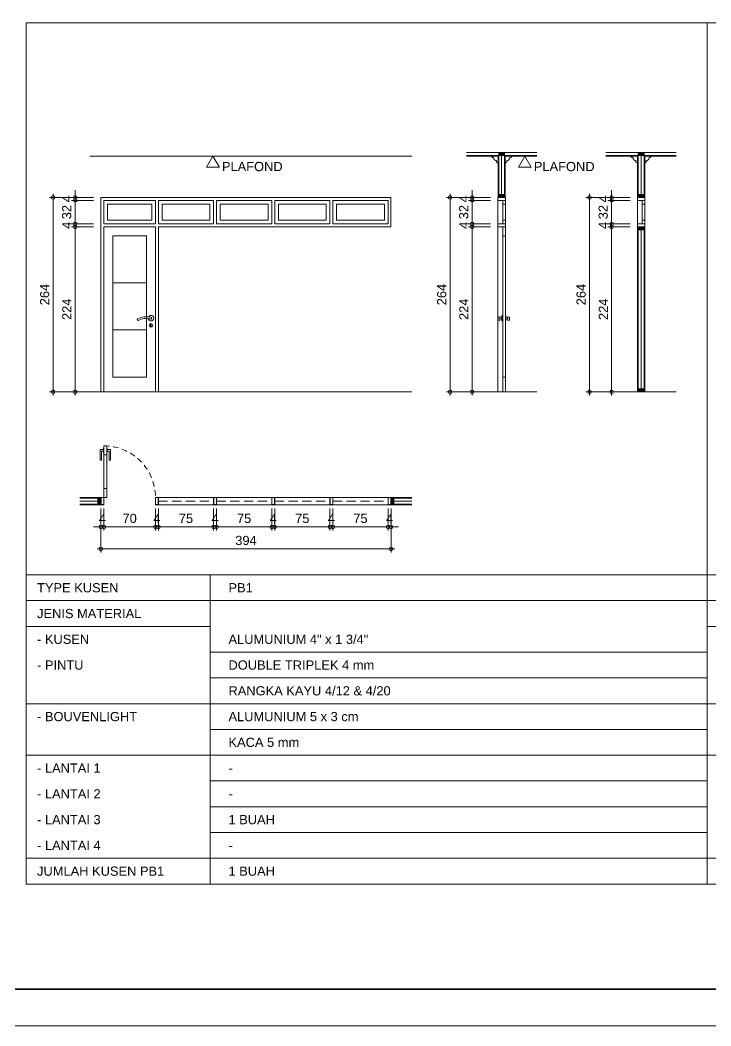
# Model space of a CAD drawing. Header units: millimetres. Extents: x -11 to 1625, y -267 to 180.
# Drawn here: x 998.24 to 1017, y -157 to -129.67 of the extents above; entities that cross this region are included whole.
import ezdxf
from ezdxf.enums import TextEntityAlignment as Align

# ---------------------------------------------------------------- set-up
doc = ezdxf.new("R2010")
doc.units = ezdxf.units.MM
doc.linetypes.add('HIDDEN', pattern=[0.375, 0.25, -0.125])
for name, color, linetype, lineweight in [('ars', 11, 'Continuous', 5), ('GRS KOP', 1, 'Continuous', 35), ('kop', 7, 'Continuous', 20), ('kus', 63, 'Continuous', 15), ('lan', 7, 'Continuous', 15), ('not', 7, 'Continuous', 20), ('PARTISI', 190, 'Continuous', 9), ('pla', 213, 'Continuous', 15), ('u', 6, 'Continuous', 20)]:
    doc.layers.add(name, color=color, linetype=linetype, lineweight=lineweight)
doc.styles.add('BARU', font='complex.shx')
doc.styles.add('S', font='SIMPLEX', dxfattribs={"width": 1.1})
doc.styles.get("Standard").update_dxf_attribs({"font": 'ARIALUNI.TTF'})
doc.dimstyles.new('SK 50', dxfattribs={"dimtxt": 0.25, "dimasz": 0.1, "dimexe": 0, "dimexo": 0, "dimgap": 0.1, "dimtad": 1, "dimdec": 0, "dimlfac": 50, "dimzin": 12, "dimdsep": 46, "dimtxsty": 'Standard', "dimblk": 'BULAT', "dimcen": 0.1, "dimclrd": 256, "dimclre": 256, "dimclrt": 256, "dimadec": 0, "dimazin": 3, "dimtfac": 1, "dimtdec": 0, "dimtofl": 0, "dimtmove": 0, "dimatfit": 3, "dimldrblk": 'BULAT', "dimfxl": 0, "dimtolj": 1, "dimtzin": 0, "dimlwd": -1, "dimlwe": -1, "dimarcsym": 0})

# ---------------------------------------------------------------- blocks, each defined once
blk = doc.blocks.new('kop')
at = {"layer": 'GRS KOP'}
blk.add_lwpolyline([(1, 54), (83, 54), (83, 1), (1, 1)], close=True, dxfattribs=at)
at = {"layer": 'kop', "color": 7}
blk.add_line((0, 0), (84, 0), dxfattribs=at)
at = {"layer": 'kop', "style": 'BARU', "flags": 4}
for p, height in [((73.8, 5.4), 0.35), ((80.303, 5.382), 0.25), ((73.8, 4.9), 0.35), ((80.303, 4.882), 0.25), ((73.8, 4.4), 0.35), ((80.303, 4.382), 0.25)]:
    blk.add_attdef('-', p, '', height=height, dxfattribs=at)
at = {"layer": 'kop', "flags": 4}
for tag, p in [('AR-00', (78.057, 2.648)), ('00', (81.238, 2.647))]:
    blk.add_attdef(tag, text='', height=0.35, dxfattribs=at).set_placement(p, align=Align.MIDDLE)
blk = doc.blocks.new('P 70')
at = {"linetype": 'HIDDEN', "ltscale": 0.3}
blk.add_lwpolyline([(-0.74, 0.1, -0.414214), (-0.04, 0.8, -1.303225)], format="xyb", dxfattribs=at)
for points in [[(-0.04, 0.8), (-0.08, 0.8), (-0.08, 0.68), (-0.04, 0.68)], [(-0.04, 0.68), (-0.08, 0.68), (-0.08, 0.22), (-0.04, 0.22)], [(-0.04, 0.1), (-0.08, 0.1), (-0.08, 0.22), (-0.04, 0.22)], [(-0.735, 0.06), (-0.74, 0.06), (-0.74, 0.061), (-0.74, 0.1), (-0.78, 0.1), (-0.78, 0), (-0.74, 0), (-0.74, 0.056), (-0.735, 0.058)], [(-0.742, 0.002), (-0.778, 0.002), (-0.778, 0.098), (-0.742, 0.098)], [(-0.045, 0.06), (-0.04, 0.06), (-0.04, 0.061), (-0.04, 0.1), (0, 0.1), (0, 0), (-0.04, 0), (-0.04, 0.056), (-0.045, 0.058)], [(-0.038, 0.002), (-0.002, 0.002), (-0.002, 0.098), (-0.038, 0.098)]]:
    blk.add_lwpolyline(points, close=True)
blk = doc.blocks.new('PEILA')
blk.add_lwpolyline([(-0.188, -0.325), (0.188, -0.325), (0, 0)], close=True)
at = {"style": 'S', "width": 1.1, "flags": 4}
blk.add_attdef('CAT', (0.265, -0.289), '', height=0.2, dxfattribs=at)
blk = doc.blocks.new('BULAT')
for p, q in [((-1, 0), (1, 0)), ((0, -1), (0, 1))]:
    blk.add_line(p, q)
blk.add_circle((0, 0), 0.5)
blk = doc.blocks.new('*D2129')
at = {"layer": 'Defpoints', "color": 0, "ltscale": 0.15}
for p in [(1000.231, -135.29), (999.731, -139.77), (1000.231, -139.77)]:
    blk.add_point(p, dxfattribs=at)
at = {"layer": 'u', "ltscale": 0.15}
for p, q in [((1000.231, -135.29), (999.731, -135.29)), ((999.731, -135.39), (999.731, -139.67)), ((1000.231, -139.77), (999.731, -139.77))]:
    blk.add_line(p, q, dxfattribs=at)
at = {"layer": 'u', "ltscale": 0.15, "xscale": 0.1, "yscale": 0.1, "zscale": 0.1}
for p, rotation in [((999.731, -135.29), 90), ((999.731, -139.77), 270)]:
    blk.add_blockref('BULAT', p, dxfattribs=dict(at, rotation=rotation))
at = {"layer": 'u', "ltscale": 0.15, "insert": (999.505, -137.53), "char_height": 0.25, "attachment_point": 5, "rotation": 90}
blk.add_mtext('\\A1;224', dxfattribs=at)
blk = doc.blocks.new('*D2130')
at = {"layer": 'Defpoints', "color": 0, "ltscale": 0.15}
for p in [(1000.231, -134.57), (999.731, -135.21), (1000.231, -135.21)]:
    blk.add_point(p, dxfattribs=at)
at = {"layer": 'u', "ltscale": 0.15}
for p, q in [((1000.231, -134.57), (999.731, -134.57)), ((999.731, -134.67), (999.731, -135.11)), ((1000.231, -135.21), (999.731, -135.21))]:
    blk.add_line(p, q, dxfattribs=at)
at = {"layer": 'u', "ltscale": 0.15, "xscale": 0.1, "yscale": 0.1, "zscale": 0.1}
for p, rotation in [((999.731, -134.57), 90), ((999.731, -135.21), 270)]:
    blk.add_blockref('BULAT', p, dxfattribs=dict(at, rotation=rotation))
at = {"layer": 'u', "ltscale": 0.15, "insert": (999.503, -134.89), "char_height": 0.25, "attachment_point": 5, "rotation": 90}
blk.add_mtext('\\A1;32', dxfattribs=at)
blk = doc.blocks.new('*D2131')
at = {"layer": 'Defpoints', "color": 0, "ltscale": 0.15}
for p in [(999.731, -134.57), (1000.231, -134.49), (1000.231, -134.57)]:
    blk.add_point(p, dxfattribs=at)
at = {"layer": 'u', "ltscale": 0.15}
for p, q in [((999.731, -134.39), (999.731, -134.29)), ((1000.231, -134.49), (999.731, -134.49)), ((1000.231, -134.57), (999.731, -134.57)), ((999.731, -134.67), (999.731, -134.77))]:
    blk.add_line(p, q, dxfattribs=at)
at = {"layer": 'u', "ltscale": 0.15, "xscale": 0.1, "yscale": 0.1, "zscale": 0.1}
for p, rotation in [((999.731, -134.49), 270), ((999.731, -134.57), 90)]:
    blk.add_blockref('BULAT', p, dxfattribs=dict(at, rotation=rotation))
at = {"layer": 'u', "ltscale": 0.15, "insert": (999.506, -134.53), "char_height": 0.25, "attachment_point": 5, "rotation": 90}
blk.add_mtext('\\A1;4', dxfattribs=at)
blk = doc.blocks.new('*D2132')
at = {"layer": 'Defpoints', "color": 0, "ltscale": 0.15}
for p in [(999.631, -134.49), (999.131, -139.77), (999.631, -139.77)]:
    blk.add_point(p, dxfattribs=at)
at = {"layer": 'u', "ltscale": 0.15}
for p, q in [((999.631, -134.49), (999.131, -134.49)), ((999.131, -134.59), (999.131, -139.67)), ((999.631, -139.77), (999.131, -139.77))]:
    blk.add_line(p, q, dxfattribs=at)
at = {"layer": 'u', "ltscale": 0.15, "xscale": 0.1, "yscale": 0.1, "zscale": 0.1}
for p, rotation in [((999.131, -134.49), 90), ((999.131, -139.77), 270)]:
    blk.add_blockref('BULAT', p, dxfattribs=dict(at, rotation=rotation))
at = {"layer": 'u', "ltscale": 0.15, "insert": (998.903, -137.13), "char_height": 0.25, "attachment_point": 5, "rotation": 90}
blk.add_mtext('\\A1;264', dxfattribs=at)
blk = doc.blocks.new('*D2133')
at = {"layer": 'Defpoints', "color": 0, "ltscale": 0.15}
for p in [(1000.231, -135.21), (999.731, -135.29), (1000.231, -135.29)]:
    blk.add_point(p, dxfattribs=at)
at = {"layer": 'u', "ltscale": 0.15}
for p, q in [((999.731, -135.11), (999.731, -135.01)), ((1000.231, -135.21), (999.731, -135.21)), ((1000.231, -135.29), (999.731, -135.29)), ((999.731, -135.39), (999.731, -135.49))]:
    blk.add_line(p, q, dxfattribs=at)
at = {"layer": 'u', "ltscale": 0.15, "xscale": 0.1, "yscale": 0.1, "zscale": 0.1}
for p, rotation in [((999.731, -135.21), 270), ((999.731, -135.29), 90)]:
    blk.add_blockref('BULAT', p, dxfattribs=dict(at, rotation=rotation))
at = {"layer": 'u', "ltscale": 0.15, "insert": (999.506, -135.25), "char_height": 0.25, "attachment_point": 5, "rotation": 90}
blk.add_mtext('\\A1;4', dxfattribs=at)
blk = doc.blocks.new('*D2134')
at = {"layer": 'Defpoints', "color": 0, "ltscale": 0.15}
for p in [(1011.017, -135.29), (1010.517, -139.77), (1011.017, -139.77)]:
    blk.add_point(p, dxfattribs=at)
at = {"layer": 'u', "ltscale": 0.15}
for p, q in [((1011.017, -135.29), (1010.517, -135.29)), ((1010.517, -135.39), (1010.517, -139.67)), ((1011.017, -139.77), (1010.517, -139.77))]:
    blk.add_line(p, q, dxfattribs=at)
at = {"layer": 'u', "ltscale": 0.15, "xscale": 0.1, "yscale": 0.1, "zscale": 0.1}
for p, rotation in [((1010.517, -135.29), 90), ((1010.517, -139.77), 270)]:
    blk.add_blockref('BULAT', p, dxfattribs=dict(at, rotation=rotation))
at = {"layer": 'u', "ltscale": 0.15, "insert": (1010.291, -137.53), "char_height": 0.25, "attachment_point": 5, "rotation": 90}
blk.add_mtext('\\A1;224', dxfattribs=at)
blk = doc.blocks.new('*D2135')
at = {"layer": 'Defpoints', "color": 0, "ltscale": 0.15}
for p in [(1011.017, -134.57), (1010.517, -135.21), (1011.017, -135.21)]:
    blk.add_point(p, dxfattribs=at)
at = {"layer": 'u', "ltscale": 0.15}
for p, q in [((1011.017, -134.57), (1010.517, -134.57)), ((1010.517, -134.67), (1010.517, -135.11)), ((1011.017, -135.21), (1010.517, -135.21))]:
    blk.add_line(p, q, dxfattribs=at)
at = {"layer": 'u', "ltscale": 0.15, "xscale": 0.1, "yscale": 0.1, "zscale": 0.1}
for p, rotation in [((1010.517, -134.57), 90), ((1010.517, -135.21), 270)]:
    blk.add_blockref('BULAT', p, dxfattribs=dict(at, rotation=rotation))
at = {"layer": 'u', "ltscale": 0.15, "insert": (1010.289, -134.89), "char_height": 0.25, "attachment_point": 5, "rotation": 90}
blk.add_mtext('\\A1;32', dxfattribs=at)
blk = doc.blocks.new('*D2136')
at = {"layer": 'Defpoints', "color": 0, "ltscale": 0.15}
for p in [(1010.517, -134.57), (1011.017, -134.49), (1011.017, -134.57)]:
    blk.add_point(p, dxfattribs=at)
at = {"layer": 'u', "ltscale": 0.15}
for p, q in [((1010.517, -134.39), (1010.517, -134.29)), ((1011.017, -134.49), (1010.517, -134.49)), ((1011.017, -134.57), (1010.517, -134.57)), ((1010.517, -134.67), (1010.517, -134.77))]:
    blk.add_line(p, q, dxfattribs=at)
at = {"layer": 'u', "ltscale": 0.15, "xscale": 0.1, "yscale": 0.1, "zscale": 0.1}
for p, rotation in [((1010.517, -134.49), 270), ((1010.517, -134.57), 90)]:
    blk.add_blockref('BULAT', p, dxfattribs=dict(at, rotation=rotation))
at = {"layer": 'u', "ltscale": 0.15, "insert": (1010.292, -134.53), "char_height": 0.25, "attachment_point": 5, "rotation": 90}
blk.add_mtext('\\A1;4', dxfattribs=at)
blk = doc.blocks.new('*D2137')
at = {"layer": 'Defpoints', "color": 0, "ltscale": 0.15}
for p in [(1010.417, -134.49), (1009.917, -139.77), (1010.417, -139.77)]:
    blk.add_point(p, dxfattribs=at)
at = {"layer": 'u', "ltscale": 0.15}
for p, q in [((1010.417, -134.49), (1009.917, -134.49)), ((1009.917, -134.59), (1009.917, -139.67)), ((1010.417, -139.77), (1009.917, -139.77))]:
    blk.add_line(p, q, dxfattribs=at)
at = {"layer": 'u', "ltscale": 0.15, "xscale": 0.1, "yscale": 0.1, "zscale": 0.1}
for p, rotation in [((1009.917, -134.49), 90), ((1009.917, -139.77), 270)]:
    blk.add_blockref('BULAT', p, dxfattribs=dict(at, rotation=rotation))
at = {"layer": 'u', "ltscale": 0.15, "insert": (1009.689, -137.13), "char_height": 0.25, "attachment_point": 5, "rotation": 90}
blk.add_mtext('\\A1;264', dxfattribs=at)
blk = doc.blocks.new('*D2138')
at = {"layer": 'Defpoints', "color": 0, "ltscale": 0.15}
for p in [(1011.017, -135.21), (1010.517, -135.29), (1011.017, -135.29)]:
    blk.add_point(p, dxfattribs=at)
at = {"layer": 'u', "ltscale": 0.15}
for p, q in [((1010.517, -135.11), (1010.517, -135.01)), ((1011.017, -135.21), (1010.517, -135.21)), ((1011.017, -135.29), (1010.517, -135.29)), ((1010.517, -135.39), (1010.517, -135.49))]:
    blk.add_line(p, q, dxfattribs=at)
at = {"layer": 'u', "ltscale": 0.15, "xscale": 0.1, "yscale": 0.1, "zscale": 0.1}
for p, rotation in [((1010.517, -135.21), 270), ((1010.517, -135.29), 90)]:
    blk.add_blockref('BULAT', p, dxfattribs=dict(at, rotation=rotation))
at = {"layer": 'u', "ltscale": 0.15, "insert": (1010.292, -135.25), "char_height": 0.25, "attachment_point": 5, "rotation": 90}
blk.add_mtext('\\A1;4', dxfattribs=at)
blk = doc.blocks.new('*D2139')
at = {"layer": 'Defpoints', "color": 0, "ltscale": 0.15}
for p in [(1014.805, -135.29), (1014.305, -139.77), (1014.805, -139.77)]:
    blk.add_point(p, dxfattribs=at)
at = {"layer": 'u', "ltscale": 0.15}
for p, q in [((1014.805, -135.29), (1014.305, -135.29)), ((1014.305, -135.39), (1014.305, -139.67)), ((1014.805, -139.77), (1014.305, -139.77))]:
    blk.add_line(p, q, dxfattribs=at)
at = {"layer": 'u', "ltscale": 0.15, "xscale": 0.1, "yscale": 0.1, "zscale": 0.1}
for p, rotation in [((1014.305, -135.29), 90), ((1014.305, -139.77), 270)]:
    blk.add_blockref('BULAT', p, dxfattribs=dict(at, rotation=rotation))
at = {"layer": 'u', "ltscale": 0.15, "insert": (1014.079, -137.53), "char_height": 0.25, "attachment_point": 5, "rotation": 90}
blk.add_mtext('\\A1;224', dxfattribs=at)
blk = doc.blocks.new('*D2140')
at = {"layer": 'Defpoints', "color": 0, "ltscale": 0.15}
for p in [(1014.805, -134.57), (1014.305, -135.21), (1014.805, -135.21)]:
    blk.add_point(p, dxfattribs=at)
at = {"layer": 'u', "ltscale": 0.15}
for p, q in [((1014.805, -134.57), (1014.305, -134.57)), ((1014.305, -134.67), (1014.305, -135.11)), ((1014.805, -135.21), (1014.305, -135.21))]:
    blk.add_line(p, q, dxfattribs=at)
at = {"layer": 'u', "ltscale": 0.15, "xscale": 0.1, "yscale": 0.1, "zscale": 0.1}
for p, rotation in [((1014.305, -134.57), 90), ((1014.305, -135.21), 270)]:
    blk.add_blockref('BULAT', p, dxfattribs=dict(at, rotation=rotation))
at = {"layer": 'u', "ltscale": 0.15, "insert": (1014.077, -134.89), "char_height": 0.25, "attachment_point": 5, "rotation": 90}
blk.add_mtext('\\A1;32', dxfattribs=at)
blk = doc.blocks.new('*D2141')
at = {"layer": 'Defpoints', "color": 0, "ltscale": 0.15}
for p in [(1014.305, -134.57), (1014.805, -134.49), (1014.805, -134.57)]:
    blk.add_point(p, dxfattribs=at)
at = {"layer": 'u', "ltscale": 0.15}
for p, q in [((1014.305, -134.39), (1014.305, -134.29)), ((1014.805, -134.49), (1014.305, -134.49)), ((1014.805, -134.57), (1014.305, -134.57)), ((1014.305, -134.67), (1014.305, -134.77))]:
    blk.add_line(p, q, dxfattribs=at)
at = {"layer": 'u', "ltscale": 0.15, "xscale": 0.1, "yscale": 0.1, "zscale": 0.1}
for p, rotation in [((1014.305, -134.49), 270), ((1014.305, -134.57), 90)]:
    blk.add_blockref('BULAT', p, dxfattribs=dict(at, rotation=rotation))
at = {"layer": 'u', "ltscale": 0.15, "insert": (1014.08, -134.53), "char_height": 0.25, "attachment_point": 5, "rotation": 90}
blk.add_mtext('\\A1;4', dxfattribs=at)
blk = doc.blocks.new('*D2142')
at = {"layer": 'Defpoints', "color": 0, "ltscale": 0.15}
for p in [(1014.205, -134.49), (1013.705, -139.77), (1014.205, -139.77)]:
    blk.add_point(p, dxfattribs=at)
at = {"layer": 'u', "ltscale": 0.15}
for p, q in [((1014.205, -134.49), (1013.705, -134.49)), ((1013.705, -134.59), (1013.705, -139.67)), ((1014.205, -139.77), (1013.705, -139.77))]:
    blk.add_line(p, q, dxfattribs=at)
at = {"layer": 'u', "ltscale": 0.15, "xscale": 0.1, "yscale": 0.1, "zscale": 0.1}
for p, rotation in [((1013.705, -134.49), 90), ((1013.705, -139.77), 270)]:
    blk.add_blockref('BULAT', p, dxfattribs=dict(at, rotation=rotation))
at = {"layer": 'u', "ltscale": 0.15, "insert": (1013.477, -137.13), "char_height": 0.25, "attachment_point": 5, "rotation": 90}
blk.add_mtext('\\A1;264', dxfattribs=at)
blk = doc.blocks.new('*D2143')
at = {"layer": 'Defpoints', "color": 0, "ltscale": 0.15}
for p in [(1014.805, -135.21), (1014.305, -135.29), (1014.805, -135.29)]:
    blk.add_point(p, dxfattribs=at)
at = {"layer": 'u', "ltscale": 0.15}
for p, q in [((1014.305, -135.11), (1014.305, -135.01)), ((1014.805, -135.21), (1014.305, -135.21)), ((1014.805, -135.29), (1014.305, -135.29)), ((1014.305, -135.39), (1014.305, -135.49))]:
    blk.add_line(p, q, dxfattribs=at)
at = {"layer": 'u', "ltscale": 0.15, "xscale": 0.1, "yscale": 0.1, "zscale": 0.1}
for p, rotation in [((1014.305, -135.21), 270), ((1014.305, -135.29), 90)]:
    blk.add_blockref('BULAT', p, dxfattribs=dict(at, rotation=rotation))
at = {"layer": 'u', "ltscale": 0.15, "insert": (1014.08, -135.25), "char_height": 0.25, "attachment_point": 5, "rotation": 90}
blk.add_mtext('\\A1;4', dxfattribs=at)
blk = doc.blocks.new('*D2144')
at = {"layer": 'Defpoints', "color": 0, "ltscale": 0.15}
for p in [(1000.511, -142.941), (1001.911, -142.941), (1001.911, -143.441)]:
    blk.add_point(p, dxfattribs=at)
at = {"layer": 'u', "ltscale": 0.15}
for p, q in [((1000.511, -142.941), (1000.511, -143.441)), ((1001.911, -142.941), (1001.911, -143.441)), ((1000.611, -143.441), (1001.811, -143.441))]:
    blk.add_line(p, q, dxfattribs=at)
at = {"layer": 'u', "ltscale": 0.15, "xscale": 0.1, "yscale": 0.1, "zscale": 0.1, "rotation": 180}
blk.add_blockref('BULAT', (1000.511, -143.441), dxfattribs=at)
at = {"layer": 'u', "ltscale": 0.15, "xscale": 0.1, "yscale": 0.1, "zscale": 0.1}
blk.add_blockref('BULAT', (1001.911, -143.441), dxfattribs=at)
at = {"layer": 'u', "ltscale": 0.15, "insert": (1001.211, -143.213), "char_height": 0.25, "attachment_point": 5}
blk.add_mtext('\\A1;70', dxfattribs=at)
blk = doc.blocks.new('*D2145')
at = {"layer": 'Defpoints', "color": 0, "ltscale": 0.15}
for p in [(1001.911, -142.941), (1001.991, -142.941), (1001.991, -143.441)]:
    blk.add_point(p, dxfattribs=at)
at = {"layer": 'u', "ltscale": 0.15}
for p, q in [((1001.911, -142.941), (1001.911, -143.441)), ((1001.991, -142.941), (1001.991, -143.441)), ((1001.811, -143.441), (1001.711, -143.441)), ((1002.091, -143.441), (1002.191, -143.441))]:
    blk.add_line(p, q, dxfattribs=at)
at = {"layer": 'u', "ltscale": 0.15, "xscale": 0.1, "yscale": 0.1, "zscale": 0.1}
blk.add_blockref('BULAT', (1001.911, -143.441), dxfattribs=at)
at = {"layer": 'u', "ltscale": 0.15, "xscale": 0.1, "yscale": 0.1, "zscale": 0.1, "rotation": 180}
blk.add_blockref('BULAT', (1001.991, -143.441), dxfattribs=at)
at = {"layer": 'u', "ltscale": 0.15, "insert": (1001.951, -143.216), "char_height": 0.25, "attachment_point": 5}
blk.add_mtext('\\A1;4', dxfattribs=at)
blk = doc.blocks.new('*D2146')
at = {"layer": 'Defpoints', "color": 0, "ltscale": 0.15}
for p in [(1000.431, -142.941), (1000.511, -142.941), (1000.511, -143.441)]:
    blk.add_point(p, dxfattribs=at)
at = {"layer": 'u', "ltscale": 0.15}
for p, q in [((1000.431, -142.941), (1000.431, -143.441)), ((1000.511, -142.941), (1000.511, -143.441)), ((1000.331, -143.441), (1000.231, -143.441)), ((1000.611, -143.441), (1000.711, -143.441))]:
    blk.add_line(p, q, dxfattribs=at)
at = {"layer": 'u', "ltscale": 0.15, "xscale": 0.1, "yscale": 0.1, "zscale": 0.1}
blk.add_blockref('BULAT', (1000.431, -143.441), dxfattribs=at)
at = {"layer": 'u', "ltscale": 0.15, "xscale": 0.1, "yscale": 0.1, "zscale": 0.1, "rotation": 180}
blk.add_blockref('BULAT', (1000.511, -143.441), dxfattribs=at)
at = {"layer": 'u', "ltscale": 0.15, "insert": (1000.471, -143.216), "char_height": 0.25, "attachment_point": 5}
blk.add_mtext('\\A1;4', dxfattribs=at)
blk = doc.blocks.new('*D2147')
at = {"layer": 'Defpoints', "color": 0, "ltscale": 0.15}
for p in [(1001.991, -142.941), (1003.491, -142.941), (1003.491, -143.441)]:
    blk.add_point(p, dxfattribs=at)
at = {"layer": 'u', "ltscale": 0.15}
for p, q in [((1001.991, -142.941), (1001.991, -143.441)), ((1003.491, -142.941), (1003.491, -143.441)), ((1002.091, -143.441), (1003.391, -143.441))]:
    blk.add_line(p, q, dxfattribs=at)
at = {"layer": 'u', "ltscale": 0.15, "xscale": 0.1, "yscale": 0.1, "zscale": 0.1, "rotation": 180}
blk.add_blockref('BULAT', (1001.991, -143.441), dxfattribs=at)
at = {"layer": 'u', "ltscale": 0.15, "xscale": 0.1, "yscale": 0.1, "zscale": 0.1}
blk.add_blockref('BULAT', (1003.491, -143.441), dxfattribs=at)
at = {"layer": 'u', "ltscale": 0.15, "insert": (1002.741, -143.214), "char_height": 0.25, "attachment_point": 5}
blk.add_mtext('\\A1;75', dxfattribs=at)
blk = doc.blocks.new('*D2148')
at = {"layer": 'Defpoints', "color": 0, "ltscale": 0.15}
for p in [(1003.491, -142.941), (1003.571, -142.941), (1003.571, -143.441)]:
    blk.add_point(p, dxfattribs=at)
at = {"layer": 'u', "ltscale": 0.15}
for p, q in [((1003.491, -142.941), (1003.491, -143.441)), ((1003.571, -142.941), (1003.571, -143.441)), ((1003.391, -143.441), (1003.291, -143.441)), ((1003.671, -143.441), (1003.771, -143.441))]:
    blk.add_line(p, q, dxfattribs=at)
at = {"layer": 'u', "ltscale": 0.15, "xscale": 0.1, "yscale": 0.1, "zscale": 0.1}
blk.add_blockref('BULAT', (1003.491, -143.441), dxfattribs=at)
at = {"layer": 'u', "ltscale": 0.15, "xscale": 0.1, "yscale": 0.1, "zscale": 0.1, "rotation": 180}
blk.add_blockref('BULAT', (1003.571, -143.441), dxfattribs=at)
at = {"layer": 'u', "ltscale": 0.15, "insert": (1003.531, -143.216), "char_height": 0.25, "attachment_point": 5}
blk.add_mtext('\\A1;4', dxfattribs=at)
blk = doc.blocks.new('*D2149')
at = {"layer": 'Defpoints', "color": 0, "ltscale": 0.15}
for p in [(1003.571, -142.941), (1005.071, -142.941), (1005.071, -143.441)]:
    blk.add_point(p, dxfattribs=at)
at = {"layer": 'u', "ltscale": 0.15}
for p, q in [((1003.571, -142.941), (1003.571, -143.441)), ((1005.071, -142.941), (1005.071, -143.441)), ((1003.671, -143.441), (1004.971, -143.441))]:
    blk.add_line(p, q, dxfattribs=at)
at = {"layer": 'u', "ltscale": 0.15, "xscale": 0.1, "yscale": 0.1, "zscale": 0.1, "rotation": 180}
blk.add_blockref('BULAT', (1003.571, -143.441), dxfattribs=at)
at = {"layer": 'u', "ltscale": 0.15, "xscale": 0.1, "yscale": 0.1, "zscale": 0.1}
blk.add_blockref('BULAT', (1005.071, -143.441), dxfattribs=at)
at = {"layer": 'u', "ltscale": 0.15, "insert": (1004.321, -143.214), "char_height": 0.25, "attachment_point": 5}
blk.add_mtext('\\A1;75', dxfattribs=at)
blk = doc.blocks.new('*D2150')
at = {"layer": 'Defpoints', "color": 0, "ltscale": 0.15}
for p in [(1005.071, -142.941), (1005.151, -142.941), (1005.151, -143.441)]:
    blk.add_point(p, dxfattribs=at)
at = {"layer": 'u', "ltscale": 0.15}
for p, q in [((1005.071, -142.941), (1005.071, -143.441)), ((1005.151, -142.941), (1005.151, -143.441)), ((1004.971, -143.441), (1004.871, -143.441)), ((1005.251, -143.441), (1005.351, -143.441))]:
    blk.add_line(p, q, dxfattribs=at)
at = {"layer": 'u', "ltscale": 0.15, "xscale": 0.1, "yscale": 0.1, "zscale": 0.1}
blk.add_blockref('BULAT', (1005.071, -143.441), dxfattribs=at)
at = {"layer": 'u', "ltscale": 0.15, "xscale": 0.1, "yscale": 0.1, "zscale": 0.1, "rotation": 180}
blk.add_blockref('BULAT', (1005.151, -143.441), dxfattribs=at)
at = {"layer": 'u', "ltscale": 0.15, "insert": (1005.111, -143.216), "char_height": 0.25, "attachment_point": 5}
blk.add_mtext('\\A1;4', dxfattribs=at)
blk = doc.blocks.new('*D2151')
at = {"layer": 'Defpoints', "color": 0, "ltscale": 0.15}
for p in [(1005.151, -142.941), (1006.651, -142.941), (1006.651, -143.441)]:
    blk.add_point(p, dxfattribs=at)
at = {"layer": 'u', "ltscale": 0.15}
for p, q in [((1005.151, -142.941), (1005.151, -143.441)), ((1006.651, -142.941), (1006.651, -143.441)), ((1005.251, -143.441), (1006.551, -143.441))]:
    blk.add_line(p, q, dxfattribs=at)
at = {"layer": 'u', "ltscale": 0.15, "xscale": 0.1, "yscale": 0.1, "zscale": 0.1, "rotation": 180}
blk.add_blockref('BULAT', (1005.151, -143.441), dxfattribs=at)
at = {"layer": 'u', "ltscale": 0.15, "xscale": 0.1, "yscale": 0.1, "zscale": 0.1}
blk.add_blockref('BULAT', (1006.651, -143.441), dxfattribs=at)
at = {"layer": 'u', "ltscale": 0.15, "insert": (1005.901, -143.214), "char_height": 0.25, "attachment_point": 5}
blk.add_mtext('\\A1;75', dxfattribs=at)
blk = doc.blocks.new('*D2152')
at = {"layer": 'Defpoints', "color": 0, "ltscale": 0.15}
for p in [(1006.651, -142.941), (1006.731, -142.941), (1006.731, -143.441)]:
    blk.add_point(p, dxfattribs=at)
at = {"layer": 'u', "ltscale": 0.15}
for p, q in [((1006.651, -142.941), (1006.651, -143.441)), ((1006.731, -142.941), (1006.731, -143.441)), ((1006.551, -143.441), (1006.451, -143.441)), ((1006.831, -143.441), (1006.931, -143.441))]:
    blk.add_line(p, q, dxfattribs=at)
at = {"layer": 'u', "ltscale": 0.15, "xscale": 0.1, "yscale": 0.1, "zscale": 0.1}
blk.add_blockref('BULAT', (1006.651, -143.441), dxfattribs=at)
at = {"layer": 'u', "ltscale": 0.15, "xscale": 0.1, "yscale": 0.1, "zscale": 0.1, "rotation": 180}
blk.add_blockref('BULAT', (1006.731, -143.441), dxfattribs=at)
at = {"layer": 'u', "ltscale": 0.15, "insert": (1006.691, -143.216), "char_height": 0.25, "attachment_point": 5}
blk.add_mtext('\\A1;4', dxfattribs=at)
blk = doc.blocks.new('*D2153')
at = {"layer": 'Defpoints', "color": 0, "ltscale": 0.15}
for p in [(1006.731, -142.941), (1008.231, -142.941), (1008.231, -143.441)]:
    blk.add_point(p, dxfattribs=at)
at = {"layer": 'u', "ltscale": 0.15}
for p, q in [((1006.731, -142.941), (1006.731, -143.441)), ((1008.231, -142.941), (1008.231, -143.441)), ((1006.831, -143.441), (1008.131, -143.441))]:
    blk.add_line(p, q, dxfattribs=at)
at = {"layer": 'u', "ltscale": 0.15, "xscale": 0.1, "yscale": 0.1, "zscale": 0.1, "rotation": 180}
blk.add_blockref('BULAT', (1006.731, -143.441), dxfattribs=at)
at = {"layer": 'u', "ltscale": 0.15, "xscale": 0.1, "yscale": 0.1, "zscale": 0.1}
blk.add_blockref('BULAT', (1008.231, -143.441), dxfattribs=at)
at = {"layer": 'u', "ltscale": 0.15, "insert": (1007.481, -143.214), "char_height": 0.25, "attachment_point": 5}
blk.add_mtext('\\A1;75', dxfattribs=at)
blk = doc.blocks.new('*D2154')
at = {"layer": 'Defpoints', "color": 0, "ltscale": 0.15}
for p in [(1008.231, -142.941), (1008.311, -142.941), (1008.311, -143.441)]:
    blk.add_point(p, dxfattribs=at)
at = {"layer": 'u', "ltscale": 0.15}
for p, q in [((1008.231, -142.941), (1008.231, -143.441)), ((1008.311, -142.941), (1008.311, -143.441)), ((1008.131, -143.441), (1008.031, -143.441)), ((1008.411, -143.441), (1008.511, -143.441))]:
    blk.add_line(p, q, dxfattribs=at)
at = {"layer": 'u', "ltscale": 0.15, "xscale": 0.1, "yscale": 0.1, "zscale": 0.1}
blk.add_blockref('BULAT', (1008.231, -143.441), dxfattribs=at)
at = {"layer": 'u', "ltscale": 0.15, "xscale": 0.1, "yscale": 0.1, "zscale": 0.1, "rotation": 180}
blk.add_blockref('BULAT', (1008.311, -143.441), dxfattribs=at)
at = {"layer": 'u', "ltscale": 0.15, "insert": (1008.271, -143.216), "char_height": 0.25, "attachment_point": 5}
blk.add_mtext('\\A1;4', dxfattribs=at)
blk = doc.blocks.new('*D2155')
at = {"layer": 'Defpoints', "color": 0, "ltscale": 0.15}
for p in [(1000.431, -143.541), (1008.311, -143.541), (1008.311, -144.041)]:
    blk.add_point(p, dxfattribs=at)
at = {"layer": 'u', "ltscale": 0.15}
for p, q in [((1000.431, -143.541), (1000.431, -144.041)), ((1008.311, -143.541), (1008.311, -144.041)), ((1000.531, -144.041), (1008.211, -144.041))]:
    blk.add_line(p, q, dxfattribs=at)
at = {"layer": 'u', "ltscale": 0.15, "xscale": 0.1, "yscale": 0.1, "zscale": 0.1, "rotation": 180}
blk.add_blockref('BULAT', (1000.431, -144.041), dxfattribs=at)
at = {"layer": 'u', "ltscale": 0.15, "xscale": 0.1, "yscale": 0.1, "zscale": 0.1}
blk.add_blockref('BULAT', (1008.311, -144.041), dxfattribs=at)
at = {"layer": 'u', "ltscale": 0.15, "insert": (1004.371, -143.813), "char_height": 0.25, "attachment_point": 5}
blk.add_mtext('\\A1;394', dxfattribs=at)

msp = doc.modelspace()

# ---------------------------------------------------------------- linework, layer by layer
at = {"layer": 'ars'}
for p, q in [((1011.2370598, -133.3498056), (1011.3170598, -133.2698056)), ((1011.2370598, -133.2698056), (1011.3170598, -133.3498056)), ((1011.3170598, -133.2698056), (1011.3970598, -133.3498056)), ((1011.3170598, -133.3498056), (1011.3970598, -133.2698056)), ((1015.0246102, -133.3498056), (1015.1046102, -133.2698056)), ((1015.0246102, -133.2698056), (1015.1046102, -133.3498056)), ((1015.1046102, -133.2698056), (1015.1846102, -133.3498056)), ((1015.1046102, -133.3498056), (1015.1846102, -133.2698056)), ((1010.3634619, -133.3698056), (1011.2190598, -133.3698056)), ((1011.2190598, -134.4898056), (1011.2190598, -133.3698056)), ((1011.4150598, -134.4898056), (1011.4150598, -133.3698056)), ((1012.2706576, -133.3698056), (1011.4150598, -133.3698056)), ((1014.1510124, -133.3698056), (1015.0066102, -133.3698056)), ((1015.0066102, -134.4898056), (1015.0066102, -133.3698056)), ((1015.2026102, -134.4898056), (1015.2026102, -133.3698056)), ((1016.0582081, -133.3698056), (1015.2026102, -133.3698056)), ((1011.2370598, -134.4898056), (1011.3170598, -134.4098056)), ((1011.2370598, -134.4098056), (1011.3170598, -134.4898056)), ((1011.3170598, -134.4098056), (1011.3970598, -134.4898056)), ((1011.3170598, -134.4898056), (1011.3970598, -134.4098056)), ((1015.0246102, -134.4898056), (1015.1046102, -134.4098056)), ((1015.0246102, -134.4098056), (1015.1046102, -134.4898056)), ((1015.1046102, -134.4098056), (1015.1846102, -134.4898056)), ((1015.1046102, -134.4898056), (1015.1846102, -134.4098056)), ((1015.0066102, -139.7698056), (1015.0066102, -135.2898056)), ((1015.0246102, -135.3698056), (1015.1046102, -135.2898056)), ((1015.0246102, -135.2898056), (1015.1046102, -135.3698056)), ((1015.1046102, -135.2898056), (1015.1846102, -135.3698056)), ((1015.1046102, -135.3698056), (1015.1846102, -135.2898056)), ((1015.2026102, -139.7698056), (1015.2026102, -135.2898056)), ((1015.0246102, -139.6898056), (1015.1046102, -139.7698056)), ((1015.0246102, -139.7698056), (1015.1046102, -139.6898056)), ((1015.1046102, -139.7698056), (1015.1846102, -139.6898056)), ((1015.1046102, -139.6898056), (1015.1846102, -139.7698056)), ((999.8606628, -142.6432283), (1000.4306628, -142.6432283)), ((1008.8806628, -142.6432283), (1008.3106628, -142.6432283)), ((999.8606628, -142.8392283), (1000.4306628, -142.8392283)), ((1000.4306628, -142.6612283), (1000.3506628, -142.7412283)), ((1000.3506628, -142.6612283), (1000.4306628, -142.7412283)), ((1000.3506628, -142.7412283), (1000.4306628, -142.8212283)), ((1000.4306628, -142.7412283), (1000.3506628, -142.8212283)), ((1008.3106628, -142.6612283), (1008.3906628, -142.7412283)), ((1008.3906628, -142.6612283), (1008.3106628, -142.7412283)), ((1008.3906628, -142.7412283), (1008.3106628, -142.8212283)), ((1008.3106628, -142.7412283), (1008.3906628, -142.8212283)), ((1008.8806628, -142.8392283), (1008.3106628, -142.8392283))]:
    msp.add_line(p, q, dxfattribs=at)
for points in [[(1011.3370598, -137.6948056), (1011.3255561, -137.6948056), (1011.3255561, -137.8448056), (1011.3370598, -137.8448056)], [(1011.4170598, -137.6948056), (1011.4285634, -137.6948056), (1011.4285634, -137.8448056), (1011.4170598, -137.8448056)], [(1000.5106628, -141.4174783), (1000.5020351, -141.4174783), (1000.5020351, -141.3049783), (1000.5106628, -141.3049783)], [(1000.5906628, -141.4174783), (1000.5992905, -141.4174783), (1000.5992905, -141.3049783), (1000.5906628, -141.3049783)]]:
    msp.add_lwpolyline(points, close=True, dxfattribs=at)
for points in [[(1011.2214432, -137.7402794), (1011.2214432, -137.823843)], [(1011.2714432, -137.7402794), (1011.2714432, -137.823843)], [(1011.2783322, -137.7463331), (1011.2714432, -137.7463331)], [(1011.2783322, -137.793278), (1011.2714432, -137.793278)], [(1011.4757874, -137.7463331), (1011.4826763, -137.7463331)], [(1011.4757874, -137.793278), (1011.4826763, -137.793278)], [(1011.4826763, -137.7402794), (1011.4826763, -137.823843)], [(1011.5326763, -137.7402794), (1011.5326763, -137.823843)], [(1000.4082851, -141.3577334), (1000.4082851, -141.6336671)], [(1000.4666171, -141.3429667), (1000.4239504, -141.3429667)], [(1000.4457851, -141.3895462), (1000.4457851, -141.6336671)], [(1000.4782912, -141.3804667), (1000.4545472, -141.3804667)], [(1000.6230344, -141.3804667), (1000.6467783, -141.3804667)], [(1000.6347085, -141.3429667), (1000.6773752, -141.3429667)], [(1000.6555405, -141.3895462), (1000.6555405, -141.6336671)], [(1000.6930405, -141.3577334), (1000.6930405, -141.6336671)]]:
    msp.add_lwpolyline(points, dxfattribs=at)
for radius in [0.05, 0.025]:
    msp.add_circle((1001.7906628, -137.9698056), radius, dxfattribs=at)
for centre, radius, start, end in [((1001.7906628, -137.7698056), 0.075, 189.64596199, 151.17059199), ((1001.4427458, -137.8049165), 0.0266789, 136.51723334, 275.64752154), ((1001.6656628, -138.2814872), 0.5510465, 76.88883355, 116.08237744), ((1001.6689306, -138.2926738), 0.5125345, 77.52780495, 115.86066295), ((1001.7906628, -137.7698056), 0.025, 243.78816417, 90), ((1011.2464432, -137.7702638), 0.0390393, 50.17975461, 129.82024539), ((1011.2464432, -137.7938586), 0.0390393, 230.17975461, 309.82024539), ((1011.2759159, -137.5970464), 0.1493062, 269.07273269, 289.4189203), ((1011.2759159, -137.9425647), 0.1493062, 70.5810797, 90.92726731), ((1011.4782036, -137.5970464), 0.1493062, 250.5810797, 270.92726731), ((1011.4782036, -137.9425647), 0.1493062, 89.07273269, 109.4189203), ((1011.5076763, -137.7702638), 0.0390393, 50.17975461, 129.82024539), ((1011.5076763, -137.7938586), 0.0390393, 230.17975461, 309.82024539), ((1000.4426758, -141.3785243), 0.0401868, 117.77227098, 148.84496718), ((1000.4591977, -141.3937224), 0.0140478, 109.33238929, 162.70547421), ((1000.4648049, -141.2310018), 0.1119796, 269.07273269, 289.4189203), ((1000.4684689, -141.4789229), 0.0989449, 70.1693486, 84.30285984), ((1000.6365207, -141.2310018), 0.1119796, 250.5810797, 270.92726731), ((1000.6328567, -141.4789229), 0.0989449, 95.69714016, 109.8306514), ((1000.6421278, -141.3937224), 0.0140478, 17.29452579, 70.66761071), ((1000.6586498, -141.3785243), 0.0401868, 31.15503282, 62.22772902), ((1000.4270351, -141.6097359), 0.0304017, 231.92142877, 308.07857123), ((1000.6742905, -141.6097359), 0.0304017, 231.92142877, 308.07857123)]:
    msp.add_arc(centre, radius, start, end, dxfattribs=at)
at = {"layer": 'kus'}
for p, q in [((1000.4306628, -139.7698056), (1000.4306628, -134.4898056)), ((1008.3106628, -134.4898056), (1000.4306628, -134.4898056)), ((1001.9906628, -135.2098056), (1001.9906628, -134.5698056)), ((1003.4906628, -134.5698056), (1001.9906628, -134.5698056)), ((1003.4906628, -135.2098056), (1003.4906628, -134.5698056)), ((1003.5706628, -135.2098056), (1003.5706628, -134.5698056)), ((1005.0706628, -134.5698056), (1003.5706628, -134.5698056)), ((1005.0706628, -135.2098056), (1005.0706628, -134.5698056)), ((1005.1506628, -135.2098056), (1005.1506628, -134.5698056)), ((1006.6506628, -134.5698056), (1005.1506628, -134.5698056)), ((1006.6506628, -135.2098056), (1006.6506628, -134.5698056)), ((1008.3106628, -135.2898056), (1008.3106628, -134.4898056)), ((1011.4170598, -134.4898056), (1011.2170598, -134.4898056)), ((1011.2170598, -134.4898056), (1011.2170598, -139.7698056)), ((1011.4170598, -134.5698056), (1011.2170598, -134.5698056)), ((1011.3470598, -134.5698056), (1011.3470598, -135.2098056)), ((1011.3470598, -134.6698056), (1011.4170598, -134.6698056)), ((1011.4170598, -134.4898056), (1011.4170598, -139.7698056)), ((1015.2046102, -134.4898056), (1015.0046102, -134.4898056)), ((1015.0046102, -134.4898056), (1015.0046102, -135.2898056)), ((1015.2046102, -134.5698056), (1015.0046102, -134.5698056)), ((1015.1346102, -134.5698056), (1015.1346102, -135.2098056)), ((1015.1346102, -134.6698056), (1015.2046102, -134.6698056)), ((1015.2046102, -134.4898056), (1015.2046102, -135.2898056)), ((1003.4906628, -135.2098056), (1001.9906628, -135.2098056)), ((1005.0706628, -135.2098056), (1003.5706628, -135.2098056)), ((1006.6506628, -135.2098056), (1005.1506628, -135.2098056)), ((1011.4170598, -135.2098056), (1011.2170598, -135.2098056)), ((1011.3470598, -135.1098056), (1011.4170598, -135.1098056)), ((1015.2046102, -135.2098056), (1015.0046102, -135.2098056)), ((1015.1346102, -135.1098056), (1015.2046102, -135.1098056)), ((1000.5106628, -139.7698056), (1000.5106628, -135.2898056)), ((1001.9106628, -135.2898056), (1000.5106628, -135.2898056)), ((1000.7506628, -139.3698056), (1000.7506628, -135.5298056)), ((1001.6706628, -135.5298056), (1000.7506628, -135.5298056)), ((1001.6706628, -139.3698056), (1001.6706628, -135.5298056)), ((1001.9106628, -139.7698056), (1001.9106628, -135.2898056)), ((1001.9906628, -139.7698056), (1001.9906628, -135.2898056)), ((1008.3106628, -135.2898056), (1001.9906628, -135.2898056)), ((1011.4170598, -135.2898056), (1011.2170598, -135.2898056)), ((1011.3470598, -135.2898056), (1011.3470598, -139.7698056)), ((1011.4170598, -135.5298056), (1011.3470598, -135.5298056)), ((1015.2046102, -135.2898056), (1015.0046102, -135.2898056)), ((1001.6706628, -136.8098056), (1000.7506628, -136.8098056)), ((1000.7506628, -138.0898056), (1001.6706628, -138.0898056)), ((1000.7506628, -139.3698056), (1001.6706628, -139.3698056)), ((1011.3470598, -139.3698056), (1011.4170598, -139.3698056)), ((1001.9906628, -142.6412283), (1003.4906628, -142.6412283)), ((1003.5706628, -142.6412283), (1005.0706628, -142.6412283)), ((1005.1506628, -142.6412283), (1006.6506628, -142.6412283)), ((1006.7306628, -142.6412283), (1008.2306628, -142.6412283)), ((1001.9906628, -142.8412283), (1003.4906628, -142.8412283)), ((1003.5706628, -142.8412283), (1005.0706628, -142.8412283)), ((1005.1506628, -142.8412283), (1006.6506628, -142.8412283)), ((1006.7306628, -142.8412283), (1008.2306628, -142.8412283))]:
    msp.add_line(p, q, dxfattribs=at)
at = {"layer": 'kus', "linetype": 'HIDDEN'}
for p, q in [((1001.9906628, -142.7412283), (1003.4906628, -142.7412283)), ((1003.5706628, -142.7412283), (1005.0706628, -142.7412283)), ((1005.1506628, -142.7412283), (1006.6506628, -142.7412283)), ((1006.7306628, -142.7412283), (1008.2306628, -142.7412283))]:
    msp.add_line(p, q, dxfattribs=at)
at = {"layer": 'kus'}
for points in [[(1001.9106628, -134.5698056), (1001.9106628, -135.2098056), (1000.5106628, -135.2098056), (1000.5106628, -134.5698056)], [(1001.8106628, -134.6698056), (1001.8106628, -135.1098056), (1000.6106628, -135.1098056), (1000.6106628, -134.6698056)], [(1003.3906628, -134.6698056), (1003.3906628, -135.1098056), (1002.0906628, -135.1098056), (1002.0906628, -134.6698056)], [(1004.9706628, -134.6698056), (1004.9706628, -135.1098056), (1003.6706628, -135.1098056), (1003.6706628, -134.6698056)], [(1006.5506628, -134.6698056), (1006.5506628, -135.1098056), (1005.2506628, -135.1098056), (1005.2506628, -134.6698056)], [(1008.2306628, -134.5698056), (1008.2306628, -135.2098056), (1006.7306628, -135.2098056), (1006.7306628, -134.5698056)], [(1008.1306628, -134.6698056), (1008.1306628, -135.1098056), (1006.8306628, -135.1098056), (1006.8306628, -134.6698056)], [(1003.5706628, -142.8412283), (1003.4906628, -142.8412283), (1003.4906628, -142.6412283), (1003.5706628, -142.6412283)], [(1003.5666628, -142.8372283), (1003.4946628, -142.8372283), (1003.4946628, -142.6452283), (1003.5666628, -142.6452283)], [(1005.1506628, -142.8412283), (1005.0706628, -142.8412283), (1005.0706628, -142.6412283), (1005.1506628, -142.6412283)], [(1005.1466628, -142.8372283), (1005.0746628, -142.8372283), (1005.0746628, -142.6452283), (1005.1466628, -142.6452283)], [(1006.7306628, -142.8412283), (1006.6506628, -142.8412283), (1006.6506628, -142.6412283), (1006.7306628, -142.6412283)], [(1006.7266628, -142.8372283), (1006.6546628, -142.8372283), (1006.6546628, -142.6452283), (1006.7266628, -142.6452283)], [(1008.3106628, -142.8412283), (1008.2306628, -142.8412283), (1008.2306628, -142.6412283), (1008.3106628, -142.6412283)], [(1008.3066628, -142.8372283), (1008.2346628, -142.8372283), (1008.2346628, -142.6452283), (1008.3066628, -142.6452283)]]:
    msp.add_lwpolyline(points, close=True, dxfattribs=at)
at = {"layer": 'lan'}
for p, q in [((1063.3957723, -129.7457819), (998.3957723, -129.7457819)), ((998.3957723, -153.1457819), (998.3957723, -129.7457819)), ((1016.8957723, -153.1457819), (1016.8957723, -129.7457819)), ((1000.1306628, -133.3698056), (1008.8806628, -133.3698056)), ((1000.1306628, -139.7698056), (1008.8806628, -139.7698056)), ((1010.3634619, -139.7698056), (1012.2706576, -139.7698056)), ((1014.1510124, -139.7698056), (1016.0582081, -139.7698056)), ((1063.3957723, -144.7457819), (998.3957723, -144.7457819)), ((1003.3957723, -153.1457819), (1003.3957723, -144.7457819)), ((1016.8957723, -145.4457819), (998.3957723, -145.4457819)), ((1033.3957723, -145.4457819), (1016.8957723, -145.4457819)), ((1003.3957723, -146.1457819), (998.3957723, -146.1457819)), ((1021.8957723, -146.1457819), (1016.8957723, -146.1457819)), ((1016.8957723, -146.8457819), (1003.3957723, -146.8457819)), ((1016.8957723, -147.5457819), (1003.3957723, -147.5457819)), ((1016.8957723, -148.2457819), (998.3957723, -148.2457819)), ((1033.3957723, -148.2457819), (1016.8957723, -148.2457819)), ((1016.8957723, -148.9457819), (1003.3957723, -148.9457819)), ((1016.8957723, -149.6457819), (998.3957723, -149.6457819)), ((1033.3957723, -149.6457819), (1016.8957723, -149.6457819)), ((1016.8957723, -150.3457819), (1003.3957723, -150.3457819)), ((1016.8957723, -151.0457819), (1003.3957723, -151.0457819)), ((1016.8957723, -151.7457819), (1003.3957723, -151.7457819)), ((1016.8957723, -152.4457819), (998.3957723, -152.4457819)), ((1033.3957723, -152.4457819), (1016.8957723, -152.4457819)), ((1063.3957723, -153.1457819), (998.3957723, -153.1457819))]:
    msp.add_line(p, q, dxfattribs=at)
for points in [[(1011.0590598, -133.4098056), (1011.0590598, -133.3898056), (1011.0390598, -133.3898056), (1011.0390598, -133.3698056), (1011.2190598, -133.3698056), (1011.2190598, -133.5498056), (1011.1990598, -133.5498056), (1011.1990598, -133.5298056), (1011.1790598, -133.5298056), (1011.1790598, -133.4898056, -0.4142135624), (1011.0990598, -133.4098056)], [(1011.5750598, -133.4098056), (1011.5750598, -133.3898056), (1011.5950598, -133.3898056), (1011.5950598, -133.3698056), (1011.4150598, -133.3698056), (1011.4150598, -133.5498056), (1011.4350598, -133.5498056), (1011.4350598, -133.5298056), (1011.4550598, -133.5298056), (1011.4550598, -133.4898056, 0.4142135624), (1011.5350598, -133.4098056)], [(1014.8466102, -133.4098056), (1014.8466102, -133.3898056), (1014.8266102, -133.3898056), (1014.8266102, -133.3698056), (1015.0066102, -133.3698056), (1015.0066102, -133.5498056), (1014.9866102, -133.5498056), (1014.9866102, -133.5298056), (1014.9666102, -133.5298056), (1014.9666102, -133.4898056, -0.4142135624), (1014.8866102, -133.4098056)], [(1015.3626102, -133.4098056), (1015.3626102, -133.3898056), (1015.3826102, -133.3898056), (1015.3826102, -133.3698056), (1015.2026102, -133.3698056), (1015.2026102, -133.5498056), (1015.2226102, -133.5498056), (1015.2226102, -133.5298056), (1015.2426102, -133.5298056), (1015.2426102, -133.4898056, 0.4142135624), (1015.3226102, -133.4098056)]]:
    msp.add_lwpolyline(points, format="xyb", close=True, dxfattribs=at)
at = {"layer": 'PARTISI'}
for p, q in [((1011.2370598, -134.4898056), (1011.2370598, -133.2698056)), ((1011.2370598, -133.2698056), (1011.3970598, -133.2698056)), ((1011.2370598, -133.3498056), (1011.3970598, -133.3498056)), ((1011.3170598, -134.4898056), (1011.3170598, -133.2698056)), ((1011.3970598, -134.4898056), (1011.3970598, -133.2698056)), ((1015.0246102, -134.4898056), (1015.0246102, -133.2698056)), ((1015.0246102, -133.2698056), (1015.1846102, -133.2698056)), ((1015.0246102, -133.3498056), (1015.1846102, -133.3498056)), ((1015.1046102, -134.4898056), (1015.1046102, -133.2698056)), ((1015.1846102, -134.4898056), (1015.1846102, -133.2698056)), ((1011.2370598, -134.4098056), (1011.3970598, -134.4098056)), ((1015.0246102, -134.4098056), (1015.1846102, -134.4098056)), ((1015.0246102, -139.7698056), (1015.0246102, -135.2898056)), ((1015.0246102, -135.3698056), (1015.1846102, -135.3698056)), ((1015.1046102, -139.7698056), (1015.1046102, -135.2898056)), ((1015.1846102, -139.7698056), (1015.1846102, -135.2898056)), ((1015.0246102, -139.6898056), (1015.1846102, -139.6898056)), ((999.8606628, -142.6612283), (1000.4306628, -142.6612283)), ((1000.4306628, -142.7412283), (999.8606628, -142.7412283)), ((999.8606628, -142.8212283), (1000.4306628, -142.8212283)), ((1000.3506628, -142.6612283), (1000.3506628, -142.8212283)), ((1008.8806628, -142.6612283), (1008.3106628, -142.6612283)), ((1008.3106628, -142.7412283), (1008.8806628, -142.7412283)), ((1008.8806628, -142.8212283), (1008.3106628, -142.8212283)), ((1008.3906628, -142.6612283), (1008.3906628, -142.8212283))]:
    msp.add_line(p, q, dxfattribs=at)
at = {"layer": 'pla'}
for p, q in [((1010.3634619, -133.2698056), (1011.2370598, -133.2698056)), ((1010.3634619, -133.3498056), (1011.2370598, -133.3498056)), ((1012.2706576, -133.2698056), (1011.3970598, -133.2698056)), ((1012.2706576, -133.3498056), (1011.3970598, -133.3498056)), ((1014.1510124, -133.2698056), (1015.0246102, -133.2698056)), ((1014.1510124, -133.3498056), (1015.0246102, -133.3498056)), ((1016.0582081, -133.2698056), (1015.1846102, -133.2698056)), ((1016.0582081, -133.3498056), (1015.1846102, -133.3498056))]:
    msp.add_line(p, q, dxfattribs=at)

# ---------------------------------------------------------------- block references
at = {"layer": 'kop'}
msp.add_blockref('kop', (995.2141622, -157), dxfattribs=at)
at = {"layer": 'kus', "linetype": 'HIDDEN', "xscale": -2, "yscale": 2, "zscale": 2}
msp.add_blockref('P 70', (1000.4306628, -142.8412283), dxfattribs=at)
at = {"layer": 'not'}
ref = msp.add_blockref('PEILA', (1003.4745294, -133.3698056), dxfattribs=dict(at, xscale=0.9237604307034012, yscale=0.9237604307034012, zscale=0.9237604307034012))
ref.add_attrib('CAT', 'PLAFOND', (1003.7178748, -133.7763574), dxfattribs={"layer": '0', "height": 0.25, "flags": 4})
ref = msp.add_blockref('PEILA', (1011.9482431, -133.3698056), dxfattribs=dict(at, xscale=0.9237604307034012, yscale=0.9237604307034012, zscale=0.9237604307034012))
ref.add_attrib('CAT', 'PLAFOND', (1012.1915885, -133.7763574), dxfattribs={"layer": '0', "height": 0.25, "flags": 4})

# ---------------------------------------------------------------- texts
for s, p in [('TYPE KUSEN', (998.6957723, -145.2207819)), ('PB1', (1003.8957723, -145.2207819)), ('JENIS MATERIAL', (998.6957723, -145.9207819)), ('- KUSEN', (998.6957723, -146.6207819)), ('ALUMUNIUM 4" x 1 3/4"', (1003.8957723, -146.6207819)), ('- PINTU', (998.6957723, -147.3207819)), ('DOUBLE TRIPLEK 4 mm ', (1003.8957723, -147.3207819)), ('RANGKA KAYU 4/12 & 4/20', (1003.8957723, -148.0207819)), ('- BOUVENLIGHT', (998.6957723, -148.7207819)), ('ALUMUNIUM 5 x 3 cm', (1003.8957723, -148.7207819)), ('KACA 5 mm', (1003.8957723, -149.4207819)), ('- LANTAI 1', (998.6957723, -150.1207819)), ('-', (1003.8957723, -150.1207819)), ('- LANTAI 2', (998.6957723, -150.8207819)), ('-', (1003.8957723, -150.8207819)), ('- LANTAI 3', (998.6957723, -151.5207819)), ('1 BUAH', (1003.8957723, -151.5207819)), ('- LANTAI 4', (998.6957723, -152.2207819)), ('-', (1003.8957723, -152.2207819)), ('JUMLAH KUSEN PB1', (998.6957723, -152.9207819)), ('1 BUAH', (1003.8957723, -152.9207819))]:
    msp.add_text(s, height=0.25, dxfattribs=at).set_placement(p)

# ---------------------------------------------------------------- dimensions: what is measured, and where the dimension line sits
at = {"layer": 'u', "ltscale": 0.15}
for base, p1, p2, picture, middle in [((999.1306628, -139.7698056), (999.6306628, -134.4898056), (999.6306628, -139.7698056), '*D2132', (999.1306628, -137.1298056)), ((999.7306628, -134.5698056), (1000.2306628, -134.4898056), (1000.2306628, -134.5698056), '*D2131', (999.7306628, -134.5298056)), ((1009.9170598, -139.7698056), (1010.4170598, -134.4898056), (1010.4170598, -139.7698056), '*D2137', (1009.9170598, -137.1298056)), ((1010.5170598, -134.5698056), (1011.0170598, -134.4898056), (1011.0170598, -134.5698056), '*D2136', (1010.5170598, -134.5298056)), ((1013.7046102, -139.7698056), (1014.2046102, -134.4898056), (1014.2046102, -139.7698056), '*D2142', (1013.7046102, -137.1298056)), ((1014.3046102, -134.5698056), (1014.8046102, -134.4898056), (1014.8046102, -134.5698056), '*D2141', (1014.3046102, -134.5298056)), ((999.7306628, -135.2098056), (1000.2306628, -134.5698056), (1000.2306628, -135.2098056), '*D2130', (999.7306628, -134.8898056)), ((1010.5170598, -135.2098056), (1011.0170598, -134.5698056), (1011.0170598, -135.2098056), '*D2135', (1010.5170598, -134.8898056)), ((1014.3046102, -135.2098056), (1014.8046102, -134.5698056), (1014.8046102, -135.2098056), '*D2140', (1014.3046102, -134.8898056)), ((999.7306628, -139.7698056), (1000.2306628, -135.2898056), (1000.2306628, -139.7698056), '*D2129', (999.7306628, -137.5298056)), ((999.7306628, -135.2898056), (1000.2306628, -135.2098056), (1000.2306628, -135.2898056), '*D2133', (999.7306628, -135.2498056)), ((1010.5170598, -139.7698056), (1011.0170598, -135.2898056), (1011.0170598, -139.7698056), '*D2134', (1010.5170598, -137.5298056)), ((1010.5170598, -135.2898056), (1011.0170598, -135.2098056), (1011.0170598, -135.2898056), '*D2138', (1010.5170598, -135.2498056)), ((1014.3046102, -139.7698056), (1014.8046102, -135.2898056), (1014.8046102, -139.7698056), '*D2139', (1014.3046102, -137.5298056)), ((1014.3046102, -135.2898056), (1014.8046102, -135.2098056), (1014.8046102, -135.2898056), '*D2143', (1014.3046102, -135.2498056))]:
    dim = msp.add_linear_dim(base=base, p1=p1, p2=p2, angle=270, dimstyle='SK 50', dxfattribs=at)
    dim.commit()
    dim.dimension.update_dxf_attribs({"geometry": picture, "text_midpoint": middle, "dimtype": 160})
for base, p1, p2, picture, middle in [((1000.5106628, -143.4412283), (1000.4306628, -142.9412283), (1000.5106628, -142.9412283), '*D2146', (1000.4706628, -143.4412283)), ((1001.9106628, -143.4412283), (1000.5106628, -142.9412283), (1001.9106628, -142.9412283), '*D2144', (1001.2106628, -143.4412283)), ((1001.9906628, -143.4412283), (1001.9106628, -142.9412283), (1001.9906628, -142.9412283), '*D2145', (1001.9506628, -143.4412283)), ((1003.4906628, -143.4412283), (1001.9906628, -142.9412283), (1003.4906628, -142.9412283), '*D2147', (1002.7406628, -143.4412283)), ((1003.5706628, -143.4412283), (1003.4906628, -142.9412283), (1003.5706628, -142.9412283), '*D2148', (1003.5306628, -143.4412283)), ((1005.0706628, -143.4412283), (1003.5706628, -142.9412283), (1005.0706628, -142.9412283), '*D2149', (1004.3206628, -143.4412283)), ((1005.1506628, -143.4412283), (1005.0706628, -142.9412283), (1005.1506628, -142.9412283), '*D2150', (1005.1106628, -143.4412283)), ((1006.6506628, -143.4412283), (1005.1506628, -142.9412283), (1006.6506628, -142.9412283), '*D2151', (1005.9006628, -143.4412283)), ((1006.7306628, -143.4412283), (1006.6506628, -142.9412283), (1006.7306628, -142.9412283), '*D2152', (1006.6906628, -143.4412283)), ((1008.2306628, -143.4412283), (1006.7306628, -142.9412283), (1008.2306628, -142.9412283), '*D2153', (1007.4806628, -143.4412283)), ((1008.3106628, -143.4412283), (1008.2306628, -142.9412283), (1008.3106628, -142.9412283), '*D2154', (1008.2706628, -143.4412283)), ((1008.3106628, -144.0412283), (1000.4306628, -143.5412283), (1008.3106628, -143.5412283), '*D2155', (1004.3706628, -144.0412283))]:
    dim = msp.add_linear_dim(base=base, p1=p1, p2=p2, dimstyle='SK 50', dxfattribs=at)
    dim.commit()
    dim.dimension.update_dxf_attribs({"geometry": picture, "text_midpoint": middle, "dimtype": 160})

doc.saveas('drawing.dxf')
